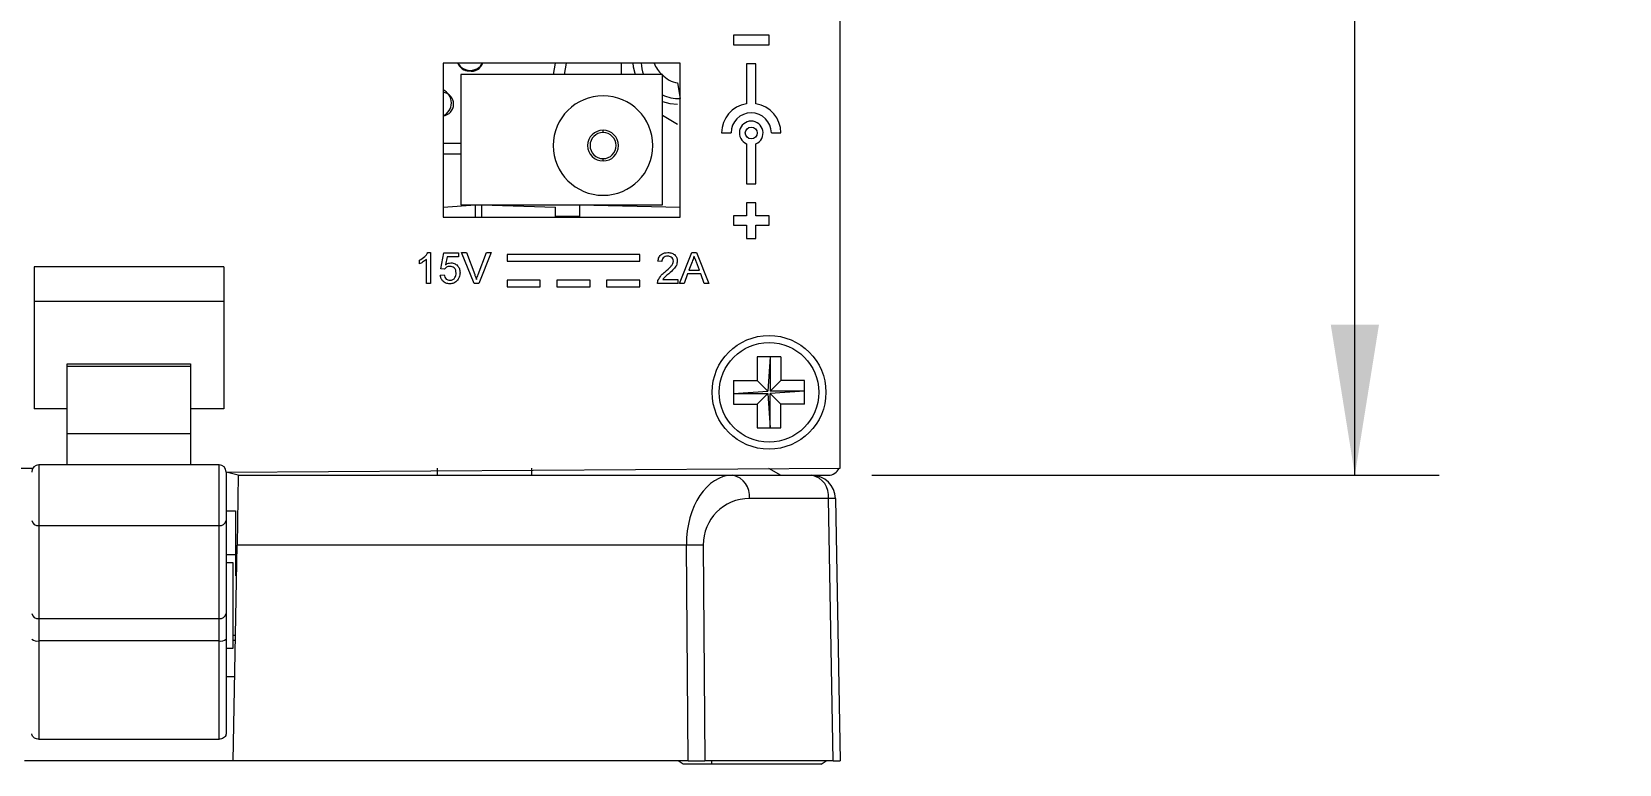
# Model space of a CAD drawing. Header units: millimetres. Extents: x 2 to 278, y 1 to 215.
# Drawn here: x 76.98 to 110.46, y 53.8 to 69.26 of the extents above; entities that cross this region are included whole.
import ezdxf

# ---------------------------------------------------------------- set-up
doc = ezdxf.new("R2010")
doc.units = ezdxf.units.MM
doc.styles.add('SLDTEXTSTYLE0', font='GOTHIC.TTF', dxfattribs={"width": 0.913})
doc.dimstyles.new('SLDDIMSTYLE2', dxfattribs={"dimtxt": 2.116667, "dimasz": 3.175, "dimexe": 0, "dimexo": 0.0625, "dimgap": 0.529167, "dimtad": 0, "dimtih": 1, "dimtoh": 1, "dimdec": 1, "dimlfac": 2, "dimrnd": 1e-09, "dimzin": 12, "dimdsep": 46, "dimtxsty": 'SLDTEXTSTYLE0', "dimsah": 1, "dimcen": 0.09, "dimadec": 0, "dimazin": 3, "dimtfac": 1, "dimtdec": 1, "dimtofl": 0, "dimtmove": 0, "dimatfit": 3, "dimfxl": 1, "dimfrac": 2, "dimtolj": 1, "dimtzin": 12, "dimarcsym": 0})

# ---------------------------------------------------------------- blocks, each defined once
blk = doc.blocks.new('_D_4')
at = {"color": 7, "linetype": 'Continuous', "lineweight": 0}
for p, q in [((86.763, 87.523), (106.665, 87.523)), ((104.887, 87.523), (104.887, 77.502)), ((101.008, 73.71), (100.364, 73.71)), ((100.364, 73.71), (100.364, 70.347)), ((108.765, 73.71), (109.409, 73.71)), ((109.409, 73.71), (109.409, 70.347)), ((100.364, 70.347), (101.008, 70.347)), ((109.409, 70.347), (108.765, 70.347)), ((104.887, 59.898), (104.887, 69.918)), ((94.702, 59.898), (106.665, 59.898))]:
    blk.add_line(p, q, dxfattribs=at)
at = {"color": 7, "linetype": 'Continuous', "lineweight": 18}
for points in [[(104.887, 87.523), (104.379, 84.348), (105.395, 84.348)], [(104.887, 59.898), (105.395, 63.073), (104.379, 63.073)]]:
    blk.add_solid(points, dxfattribs=at)
at = {"color": 7, "linetype": 'Continuous', "lineweight": 18, "char_height": 2.1167, "attachment_point": 1, "style": 'SLDTEXTSTYLE0'}
for s, insert in [('55.3mm', (99.505, 76.843)), ('2.18in', (101.008, 73.051))]:
    blk.add_mtext(s, dxfattribs=dict(at, insert=insert))

msp = doc.modelspace()

# ---------------------------------------------------------------- linework, layer by layer
at = {"color": 7, "linetype": 'Continuous', "lineweight": 18}
for p, q in [((94.03, 60.048), (94.03, 82.398)), ((91.78, 69.183), (91.78, 68.983)), ((92.53, 69.183), (91.78, 69.183)), ((91.78, 68.983), (92.53, 68.983)), ((92.53, 68.983), (92.53, 69.183)), ((90.655, 68.598), (85.655, 68.598)), ((85.655, 68.598), (85.655, 65.348)), ((90.28, 68.356), (86.03, 68.356)), ((86.03, 68.356), (86.03, 65.606)), ((86.202, 68.431), (86.202, 68.431)), ((88.022, 68.598), (87.98, 68.356)), ((88.251, 68.598), (88.208, 68.356)), ((89.415, 68.598), (89.415, 68.356)), ((90.28, 65.606), (90.28, 68.356)), ((90.655, 65.348), (90.655, 68.598)), ((92.255, 68.583), (92.055, 68.583)), ((92.055, 68.583), (92.055, 67.738)), ((92.255, 67.738), (92.255, 68.583)), ((90.602, 68.178), (90.602, 68.178)), ((90.602, 68.178), (90.602, 68.178)), ((90.602, 68.178), (90.655, 67.848)), ((90.602, 67.731), (90.602, 67.731)), ((90.28, 67.496), (90.602, 67.31)), ((90.602, 67.31), (90.602, 67.31)), ((89.03, 67.131), (89.03, 67.181)), ((91.53, 67.122), (91.73, 67.122)), ((92.58, 67.122), (92.78, 67.122)), ((86.03, 66.901), (85.655, 66.901)), ((86.03, 66.676), (85.655, 66.676)), ((92.055, 66.892), (92.055, 66.048)), ((92.255, 66.048), (92.255, 66.892)), ((89.03, 66.531), (89.03, 66.581)), ((92.055, 66.048), (92.255, 66.048)), ((92.255, 65.648), (92.055, 65.648)), ((92.055, 65.648), (92.055, 65.373)), ((92.255, 65.373), (92.255, 65.648)), ((85.655, 65.556), (86.342, 65.606)), ((85.655, 65.348), (90.655, 65.348)), ((86.03, 65.606), (90.28, 65.606)), ((86.342, 65.348), (86.342, 65.606)), ((86.467, 65.606), (86.467, 65.348)), ((86.467, 65.606), (88.03, 65.556)), ((88.03, 65.356), (88.03, 65.556)), ((88.03, 65.356), (88.034, 65.348)), ((88.28, 65.356), (88.03, 65.356)), ((88.28, 65.356), (88.28, 65.356)), ((88.53, 65.356), (88.28, 65.356)), ((88.33, 65.356), (88.33, 65.348)), ((88.53, 65.606), (88.53, 65.356)), ((88.53, 65.606), (90.655, 65.556)), ((92.055, 65.373), (91.78, 65.373)), ((91.78, 65.373), (91.78, 65.173)), ((92.53, 65.373), (92.255, 65.373)), ((92.53, 65.173), (92.53, 65.373)), ((91.78, 65.173), (92.055, 65.173)), ((92.055, 65.173), (92.055, 64.898)), ((92.255, 64.898), (92.255, 65.173)), ((92.255, 65.173), (92.53, 65.173)), ((92.055, 64.898), (92.255, 64.898)), ((81.03, 64.298), (77.03, 64.298)), ((77.03, 64.298), (77.03, 61.298)), ((81.03, 64.298), (81.03, 61.298)), ((85.155, 64.358), (85.155, 64.435)), ((85.305, 63.948), (85.305, 64.454)), ((85.334, 64.598), (85.388, 64.598)), ((85.388, 64.598), (85.388, 63.948)), ((85.605, 64.256), (85.671, 64.589)), ((85.671, 64.589), (85.98, 64.589)), ((85.739, 64.506), (85.706, 64.338)), ((85.98, 64.506), (85.739, 64.506)), ((85.98, 64.589), (85.98, 64.506)), ((86.047, 64.598), (86.146, 64.598)), ((86.309, 63.948), (86.047, 64.598)), ((86.146, 64.598), (86.323, 64.132)), ((86.394, 64.132), (86.571, 64.598)), ((86.671, 64.598), (86.408, 63.948)), ((86.571, 64.598), (86.671, 64.598)), ((89.805, 64.558), (87.005, 64.558)), ((87.005, 64.558), (87.005, 64.418)), ((87.005, 64.418), (89.805, 64.418)), ((89.805, 64.418), (89.805, 64.558)), ((90.271, 64.406), (90.188, 64.414)), ((90.641, 63.948), (90.899, 64.598)), ((90.906, 64.403), (90.839, 64.223)), ((90.899, 64.598), (91.002, 64.598)), ((91.061, 64.223), (90.998, 64.393)), ((91.002, 64.598), (91.26, 63.948)), ((85.596, 64.123), (85.68, 64.131)), ((85.688, 64.248), (85.605, 64.256)), ((87.705, 64.018), (87.005, 64.018)), ((87.005, 64.018), (87.005, 63.878)), ((87.705, 63.878), (87.705, 64.018)), ((88.755, 64.018), (88.055, 64.018)), ((88.055, 64.018), (88.055, 63.878)), ((88.755, 63.878), (88.755, 64.018)), ((89.805, 64.018), (89.105, 64.018)), ((89.105, 64.018), (89.105, 63.878)), ((89.805, 63.878), (89.805, 64.018)), ((90.287, 64.031), (90.605, 64.031)), ((90.605, 64.031), (90.605, 63.948)), ((90.812, 64.148), (90.738, 63.948)), ((91.089, 64.148), (90.812, 64.148)), ((90.839, 64.223), (91.061, 64.223)), ((91.163, 63.948), (91.089, 64.148)), ((85.388, 63.948), (85.305, 63.948)), ((86.408, 63.948), (86.309, 63.948)), ((87.005, 63.878), (87.705, 63.878)), ((88.055, 63.878), (88.755, 63.878)), ((89.105, 63.878), (89.805, 63.878)), ((90.605, 63.948), (90.18, 63.948)), ((90.738, 63.948), (90.641, 63.948)), ((91.26, 63.948), (91.163, 63.948)), ((81.03, 63.568), (77.03, 63.568)), ((92.28, 62.398), (92.28, 61.898)), ((92.78, 62.398), (92.28, 62.398)), ((92.555, 62.398), (92.505, 61.673)), ((92.555, 62.398), (92.555, 61.673)), ((92.78, 62.398), (92.78, 61.898)), ((77.73, 62.248), (80.33, 62.248)), ((77.73, 62.19), (77.73, 62.248)), ((80.33, 62.19), (77.73, 62.19)), ((77.73, 60.778), (77.73, 62.19)), ((80.33, 62.248), (80.33, 62.19)), ((80.33, 62.19), (80.33, 60.778)), ((91.78, 61.898), (92.28, 61.898)), ((91.78, 61.898), (91.78, 61.398)), ((91.78, 61.623), (92.505, 61.673)), ((91.78, 61.623), (92.505, 61.623)), ((92.505, 61.673), (92.28, 61.898)), ((92.28, 61.398), (92.505, 61.623)), ((92.505, 61.623), (92.555, 60.898)), ((92.555, 61.673), (92.78, 61.898)), ((93.28, 61.673), (92.555, 61.673)), ((93.28, 61.673), (92.555, 61.623)), ((92.555, 61.623), (92.78, 61.398)), ((92.555, 60.898), (92.555, 61.623)), ((93.28, 61.898), (92.78, 61.898)), ((93.28, 61.398), (93.28, 61.898)), ((77.73, 61.298), (77.03, 61.298)), ((81.03, 61.298), (80.33, 61.298)), ((91.78, 61.398), (92.28, 61.398)), ((92.28, 61.398), (92.28, 60.898)), ((92.78, 60.898), (92.78, 61.398)), ((93.28, 61.398), (92.78, 61.398)), ((77.73, 60.778), (80.33, 60.778)), ((77.73, 60.116), (77.73, 60.778)), ((80.33, 60.778), (80.33, 60.116)), ((92.28, 60.898), (92.78, 60.898)), ((50.58, 59.966), (77.003, 60.048)), ((80.93, 60.116), (77.13, 60.116)), ((77.13, 60.116), (77.13, 58.836)), ((80.93, 58.836), (80.93, 60.116)), ((81.08, 59.966), (94.03, 60.048)), ((81.08, 59.966), (81.08, 58.942)), ((81.336, 59.898), (81.08, 59.966)), ((85.53, 60.048), (85.53, 59.898)), ((87.53, 59.898), (87.53, 60.048)), ((92.52, 60.048), (92.78, 59.898)), ((81.336, 59.898), (81.31, 58.424)), ((81.336, 59.898), (91.765, 59.898)), ((91.765, 59.898), (93.432, 59.898)), ((93.432, 59.898), (93.78, 59.898)), ((93.785, 59.406), (92.118, 59.406)), ((93.882, 53.873), (93.785, 59.406)), ((93.932, 59.406), (94.028, 53.873)), ((81.08, 59.148), (81.28, 59.148)), ((81.08, 58.942), (81.08, 56.979)), ((81.28, 59.148), (81.28, 57.773)), ((81.28, 59.148), (81.28, 59.148)), ((77.13, 58.836), (80.93, 58.836)), ((77.13, 58.836), (77.13, 56.873)), ((80.93, 56.873), (80.93, 58.836)), ((81.231, 53.873), (81.31, 58.424)), ((90.789, 58.424), (81.31, 58.424)), ((90.822, 53.873), (90.789, 58.424)), ((91.143, 58.424), (91.175, 53.873)), ((81.08, 58.228), (81.28, 58.228)), ((81.23, 58.048), (81.08, 58.048)), ((81.23, 57.148), (81.23, 58.048)), ((81.28, 57.773), (81.28, 57.773)), ((81.28, 57.773), (81.28, 57.773)), ((81.08, 56.979), (81.08, 56.438)), ((81.23, 56.248), (81.23, 57.148)), ((77.13, 56.873), (80.93, 56.873)), ((77.13, 56.873), (77.13, 56.402)), ((80.93, 56.402), (80.93, 56.873)), ((80.93, 56.402), (77.13, 56.402)), ((77.13, 56.402), (77.13, 54.328)), ((80.93, 54.328), (80.93, 56.402)), ((81.08, 56.438), (81.08, 54.44)), ((81.23, 56.523), (81.277, 56.523)), ((81.23, 56.415), (81.275, 56.415)), ((81.08, 56.248), (81.23, 56.248)), ((81.08, 55.648), (81.262, 55.648)), ((77.13, 54.328), (80.93, 54.328)), ((81.231, 53.873), (76.828, 53.873)), ((90.822, 53.873), (81.231, 53.873)), ((90.721, 53.798), (90.615, 53.873)), ((91.322, 53.798), (90.721, 53.798)), ((90.822, 53.873), (91.175, 53.873)), ((91.322, 53.873), (91.175, 53.873)), ((93.735, 53.873), (91.322, 53.873)), ((91.322, 53.798), (91.322, 53.873)), ((93.629, 53.798), (91.322, 53.798)), ((93.629, 53.798), (93.735, 53.873)), ((93.882, 53.873), (93.735, 53.873)), ((93.882, 53.873), (94.028, 53.873))]:
    msp.add_line(p, q, dxfattribs=at)
at = {"color": 7, "linetype": 'Continuous', "lineweight": 18, "flags": 128}
for points in [[(89.656, 68.598), (89.666, 68.516), (89.709, 68.356), (89.709, 68.356)], [(90.28, 67.787), (90.437, 67.745), (90.602, 67.731)]]:
    msp.add_lwpolyline(points, dxfattribs=at)
at = {"color": 7, "linetype": 'Continuous', "lineweight": 18}
for centre, radius in [((92.155, 67.122), 0.125), ((92.53, 61.648), 1.2), ((92.53, 61.648), 1.05)]:
    msp.add_circle(centre, radius, dxfattribs=at)
for centre, radius, start, end in [((86.202, 68.681), 0.25, 199.4638, 270), ((86.228, 68.744), 0.3, 209.1683, 330.8317), ((86.253, 68.676), 0.25, 258.2955, 341.795), ((90.63, 68.648), 0.8, 183.5833, 201.3842), ((90.583, 68.757), 0.503, 198.5085, 232.9127), ((90.667, 68.677), 0.503, 219.5958, 262.5535), ((85.532, 67.756), 0.3, 294.2105, 65.7895), ((85.627, 67.731), 0.25, 276.3073, 83.6927), ((89.03, 66.856), 1.05, 90, 270), ((89.03, 66.856), 1.05, 270, 90), ((90.63, 68.648), 0.8, 244.0533, 271.7908), ((92.155, 67.122), 0.625, 99.2069, 180), ((92.155, 67.122), 0.625, 0, 80.7931), ((92.155, 67.122), 0.425, 0, 180), ((92.155, 67.122), 0.25, 293.5782, 246.4218), ((89.03, 66.856), 0.325, 90, 270), ((89.03, 66.856), 0.275, 90, 270), ((89.03, 66.856), 0.325, 270, 90), ((89.03, 66.856), 0.275, 270, 90), ((77.13, 59.966), 0.15, 90, 180), ((80.93, 59.966), 0.15, 0, 90), ((93.78, 60.148), 0.25, 270, 336.4218), ((91.678, 59.463), 0.443, 352.6999, 78.7745), ((93.345, 59.463), 0.443, 352.6999, 78.7745), ((93.432, 59.398), 0.5, 1, 90), ((93.858, 56.417), 2.99, 88.5969, 91.4031), ((77.111, 58.969), 0.134, 191.4218, 278.0495), ((80.948, 58.969), 0.134, 261.9505, 348.5782), ((90.966, 36.958), 21.466, 89.5282, 90.4718), ((77.111, 57.005), 0.134, 191.4218, 278.0495), ((80.948, 57.005), 0.134, 261.9505, 348.5782), ((77.094, 56.587), 0.188, 232.5428, 280.828), ((80.965, 56.587), 0.188, 259.172, 307.4572)]:
    msp.add_arc(centre, radius, start, end, dxfattribs=at)
for centre, major_axis, ratio, start_param, end_param in [((91.789, 58.398), (-0.044, 1.5), 0.666342, 6.263457, 7.8168), ((92.143, 58.406), (0.72, -0.711), 0.975618, 2.362365, 3.915709)]:
    msp.add_ellipse(centre, major_axis=major_axis, ratio=ratio, start_param=start_param, end_param=end_param, dxfattribs=at)
for points, knots in [([(85.155, 64.435), (85.195, 64.458), (85.267, 64.499), (85.314, 64.567), (85.334, 64.598)], [0, 0, 0, 0, 0.560427, 1, 1, 1, 1]), ([(85.305, 64.454), (85.279, 64.433), (85.233, 64.394), (85.178, 64.369), (85.155, 64.358)], [0, 0, 0, 0, 0.559686, 1, 1, 1, 1]), ([(85.799, 64.306), (85.787, 64.305), (85.762, 64.304), (85.721, 64.287), (85.7, 64.263), (85.688, 64.248)], [0, 0, 0, 0, 0.280925, 0.561161, 1, 1, 1, 1]), ([(85.706, 64.338), (85.726, 64.351), (85.761, 64.375), (85.803, 64.379), (85.822, 64.381)], [0, 0, 0, 0, 0.559939, 1, 1, 1, 1]), ([(85.93, 64.166), (85.928, 64.186), (85.926, 64.227), (85.895, 64.278), (85.847, 64.303), (85.815, 64.305), (85.799, 64.306)], [0, 0, 0, 0, 0.280653, 0.559595, 0.77929, 1, 1, 1, 1]), ([(85.822, 64.381), (85.852, 64.377), (85.911, 64.369), (85.974, 64.31), (86.008, 64.241), (86.011, 64.194), (86.013, 64.17)], [0, 0, 0, 0, 0.27917, 0.558797, 0.779169, 1, 1, 1, 1]), ([(90.188, 64.414), (90.193, 64.443), (90.202, 64.501), (90.258, 64.564), (90.328, 64.594), (90.373, 64.596), (90.396, 64.598)], [0, 0, 0, 0, 0.280235, 0.558893, 0.779132, 1, 1, 1, 1]), ([(90.394, 64.523), (90.376, 64.521), (90.341, 64.519), (90.297, 64.489), (90.274, 64.448), (90.272, 64.42), (90.271, 64.406)], [0, 0, 0, 0, 0.28041, 0.559489, 0.779375, 1, 1, 1, 1]), ([(90.338, 64.191), (90.38, 64.226), (90.438, 64.276), (90.501, 64.353), (90.509, 64.396), (90.513, 64.417)], [0, 0, 0, 0, 0.561313, 0.781386, 1, 1, 1, 1]), ([(90.513, 64.417), (90.511, 64.434), (90.506, 64.467), (90.473, 64.502), (90.434, 64.52), (90.407, 64.522), (90.394, 64.523)], [0, 0, 0, 0, 0.27908, 0.558612, 0.779043, 1, 1, 1, 1]), ([(90.396, 64.598), (90.425, 64.596), (90.481, 64.592), (90.549, 64.547), (90.59, 64.485), (90.594, 64.44), (90.596, 64.418)], [0, 0, 0, 0, 0.280482, 0.559644, 0.779749, 1, 1, 1, 1]), ([(90.596, 64.418), (90.592, 64.387), (90.583, 64.325), (90.513, 64.235), (90.453, 64.183), (90.416, 64.151)], [0, 0, 0, 0, 0.278741, 0.558834, 1, 1, 1, 1]), ([(90.95, 64.523), (90.944, 64.499), (90.933, 64.458), (90.914, 64.419), (90.906, 64.403)], [0, 0, 0, 0, 0.559915, 1, 1, 1, 1]), ([(90.998, 64.393), (90.989, 64.418), (90.973, 64.461), (90.957, 64.504), (90.95, 64.523)], [0, 0, 0, 0, 0.560002, 1, 1, 1, 1]), ([(85.798, 63.939), (85.77, 63.942), (85.713, 63.946), (85.646, 63.994), (85.607, 64.056), (85.6, 64.101), (85.596, 64.123)], [0, 0, 0, 0, 0.28007, 0.559249, 0.779432, 1, 1, 1, 1]), ([(85.68, 64.131), (85.683, 64.114), (85.69, 64.08), (85.718, 64.039), (85.758, 64.017), (85.785, 64.015), (85.799, 64.014)], [0, 0, 0, 0, 0.280714, 0.559926, 0.779622, 1, 1, 1, 1]), ([(85.963, 64.018), (85.937, 63.992), (85.891, 63.946), (85.827, 63.941), (85.798, 63.939)], [0, 0, 0, 0, 0.558485, 1, 1, 1, 1]), ([(85.799, 64.014), (85.82, 64.016), (85.863, 64.021), (85.907, 64.065), (85.927, 64.116), (85.929, 64.149), (85.93, 64.166)], [0, 0, 0, 0, 0.279539, 0.558252, 0.778884, 1, 1, 1, 1]), ([(86.013, 64.17), (86.011, 64.14), (86.007, 64.084), (85.976, 64.038), (85.963, 64.018)], [0, 0, 0, 0, 0.559726, 1, 1, 1, 1]), ([(86.323, 64.132), (86.33, 64.112), (86.343, 64.078), (86.354, 64.042), (86.359, 64.027)], [0, 0, 0, 0, 0.5599982, 1, 1, 1, 1]), ([(86.359, 64.027), (86.365, 64.047), (86.375, 64.082), (86.388, 64.116), (86.394, 64.132)], [0, 0, 0, 0, 0.5599723, 1, 1, 1, 1]), ([(90.18, 63.948), (90.18, 63.959), (90.18, 63.978), (90.186, 63.997), (90.188, 64.005)], [0, 0, 0, 0, 0.5599563, 1, 1, 1, 1]), ([(90.188, 64.005), (90.209, 64.046), (90.246, 64.118), (90.31, 64.168), (90.338, 64.191)], [0, 0, 0, 0, 0.5583593, 1, 1, 1, 1]), ([(90.416, 64.151), (90.39, 64.131), (90.343, 64.095), (90.304, 64.05), (90.287, 64.031)], [0, 0, 0, 0, 0.560619, 1, 1, 1, 1]), ([(77.13, 54.328), (77.113, 54.329), (77.081, 54.332), (77.038, 54.35), (77.004, 54.376), (76.983, 54.408), (76.981, 54.43), (76.98, 54.44)], [0, 0, 0, 0, 0.2004882, 0.4008229, 0.6054696, 0.8202366, 1, 1, 1, 1]), ([(81.08, 54.44), (81.078, 54.427), (81.074, 54.401), (81.046, 54.366), (81.005, 54.341), (80.963, 54.33), (80.938, 54.329), (80.93, 54.328)], [0, 0, 0, 0, 0.230903, 0.462059, 0.685674, 0.897045, 1, 1, 1, 1])]:
    msp.add_open_spline(points, degree=3, knots=knots, dxfattribs=at)

# ---------------------------------------------------------------- dimensions: what is measured, and where the dimension line sits
dim = msp.add_linear_dim(base=(104.88659, 59.89757), p1=(85.49264, 87.52263), p2=(93.43171, 59.89757), angle=90, dimstyle='SLDDIMSTYLE2', dxfattribs=at)
dim.commit()
dim.dimension.update_dxf_attribs({"geometry": '_D_4', "text_midpoint": (104.88659, 73.7101), "dimtype": 160})

doc.saveas('drawing.dxf')
